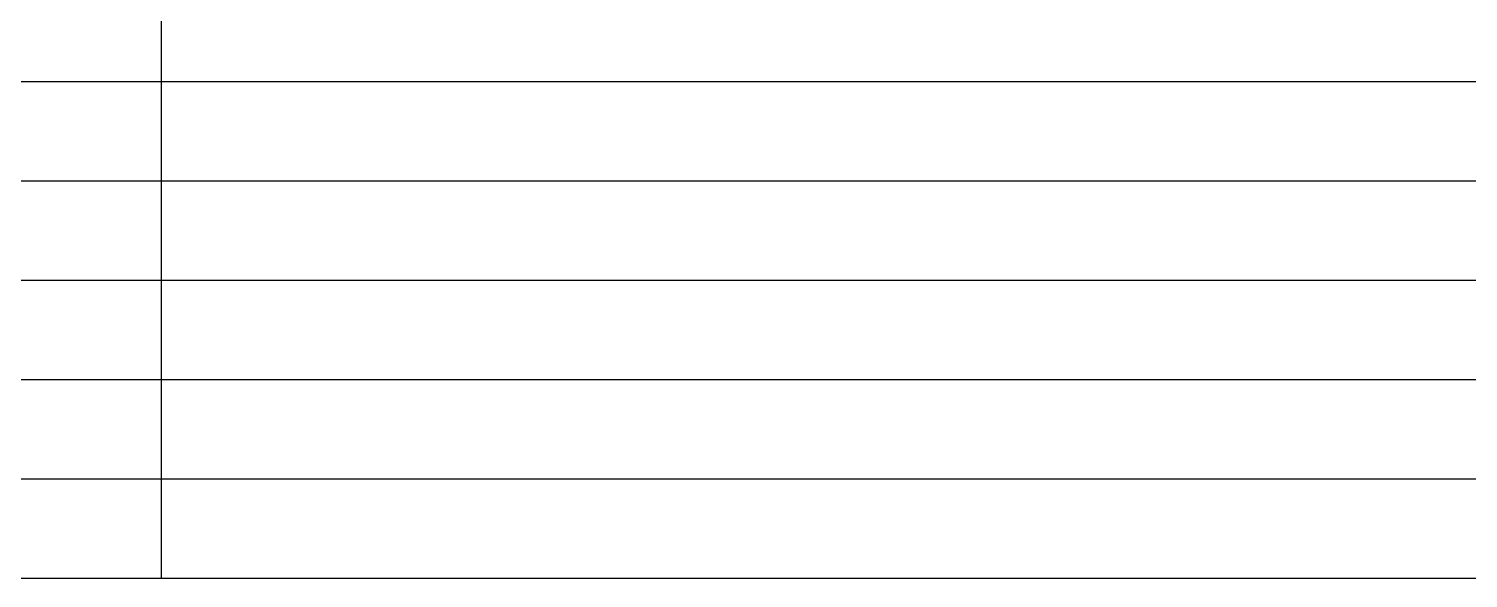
# Model space of a CAD drawing. Extents: x 4981409 to 5298492, y -444687 to -298607.
# Drawn here: x 5009499 to 5018188, y -334873 to -331555 of the extents above; entities that cross this region are included whole.
import ezdxf

# ---------------------------------------------------------------- set-up
doc = ezdxf.new("R2010")
doc.units = 0
doc.header["$LTSCALE"] = 1000
doc.header["$MEASUREMENT"] = 0
doc.layers.get('0').update_dxf_attribs({"linetype": 'CONTINUOUS'})
doc.layers.add('PUB_TITLE', color=4, linetype='CONTINUOUS')

msp = doc.modelspace()

# ---------------------------------------------------------------- linework, layer by layer
msp.add_line((5010298.6, -314472.7), (5010298.6, -334872.7))
at = {"layer": 'PUB_TITLE'}
for p, q in [((5007598.6, -331872.7), (5025598.6, -331872.7)), ((5007598.6, -332472.7), (5025598.6, -332472.7)), ((5007598.6, -333072.7), (5025598.6, -333072.7)), ((5007598.6, -333672.7), (5025598.6, -333672.7)), ((5007598.6, -334272.7), (5025598.6, -334272.7)), ((5007598.6, -334872.7), (5025598.6, -334872.7))]:
    msp.add_line(p, q, dxfattribs=at)

doc.saveas('drawing.dxf')
